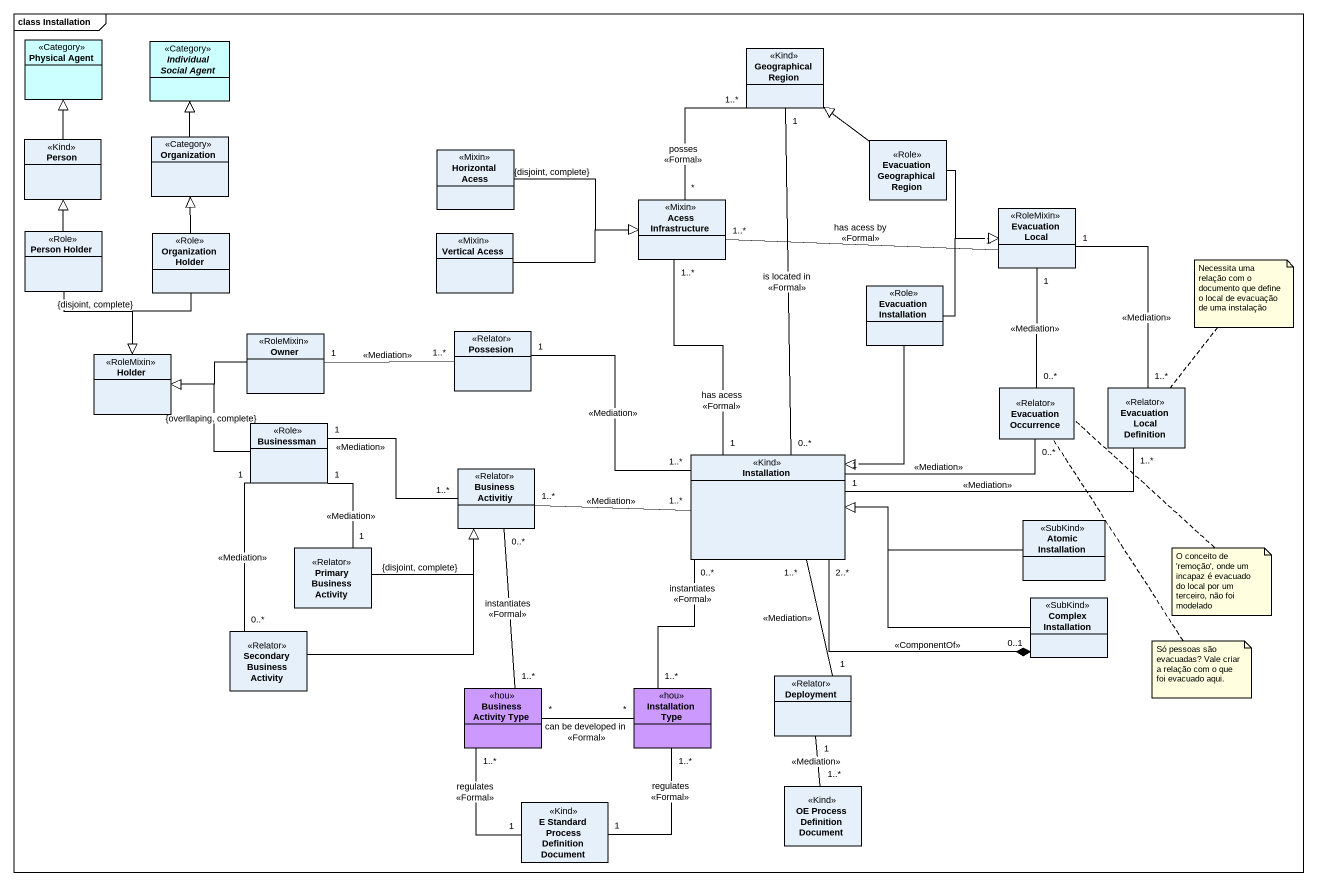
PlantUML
@startuml
mainframe class Installation
hide circle
hide empty members
class "Physical Agent" as Physical_Agent <<Category>> #CCFFFF
abstract class "Individual Social Agent" as Individual_Social_Agent <<Category>> #CCFFFF
class "Geographical Region" as Geographical_Region <<Kind>>
class "Person" as Person_ <<Kind>>
class Organization <<Category>>
class "Horizontal Acess" as Horizontal_Acess <<Mixin>>
class "Evacuation Geographical Region" as Evacuation_Geographical <<Role>>
class "Acess Infrastructure" as Acess_Infrastructure <<Mixin>>
class "Evacuation Local" as Evacuation_Local <<RoleMixin>>
class "Person Holder" as Person_Holder <<Role>>
class "Organization Holder" as Organization_Holder <<Role>>
class "Vertical Acess" as Vertical_Acess <<Mixin>>
class "Evacuation Installation" as Evacuation_Installation <<Role>>
class Holder <<RoleMixin>>
class Owner <<RoleMixin>>
class Possesion <<Relator>>
class "Evacuation Occurrence" as Evacuation_Occurrence <<Relator>>
class "Evacuation Local Definition" as Evacuation_Local_Definition <<Relator>>
class Businessman <<Role>>
class "Business Activitiy" as Business_Activitiy <<Relator>>
class Installation <<Kind>>
class "Atomic Installation" as Atomic_Installation <<SubKind>>
class "Primary Business Activity" as Primary_Business_Activity <<Relator>>
class "Complex Installation" as Complex_Installation <<SubKind>>
class "Secondary Business Activity" as Secondary_Business_Activity <<Relator>>
class "Business Activity Type" as Business_Activity_Type <<hou>> #CC99FF
class "Installation Type" as Installation_Type <<hou>> #CC99FF
class Deployment <<Relator>>
class "OE Process Definition Document" as OE_Process_Definition <<Kind>>
class "E Standard Process Definition Document" as E_Standard_Process <<Kind>>
Geographical_Region "1..*" -- "*" Acess_Infrastructure : posses\n<<Formal>>
Person_ -up-|> Physical_Agent
Organization -up-|> Individual_Social_Agent
Horizontal_Acess -right-|> Acess_Infrastructure : {disjoint, complete}
Evacuation_Geographical -up-|> Geographical_Region
Evacuation_Geographical -right-|> Evacuation_Local
Evacuation_Local "1" -left- "1..*" Acess_Infrastructure : has acess by\n<<Formal>>
Person_Holder -up-|> Person_
Person_Holder --|> Holder : {disjoint, complete}
Organization_Holder -up-|> Organization
Organization_Holder --|> Holder
Vertical_Acess -right-|> Acess_Infrastructure
Evacuation_Installation -right-|> Evacuation_Local
Evacuation_Installation --|> Installation
Owner -left-|> Holder
Owner "1" -right- "1..*" Possesion : <<Mediation>>
Possesion "1" -right- "1..*" Installation : <<Mediation>>
Evacuation_Occurrence "0..*" -up- "1" Evacuation_Local : <<Mediation>>
Evacuation_Local_Definition "1..*" -up- "1" Evacuation_Local : <<Mediation>>
Evacuation_Local_Definition "1..*" -left- "1" Installation : <<Mediation>>
Businessman -left-|> Holder : {overllaping, complete}
Businessman "1" -- "1" Primary_Business_Activity : <<Mediation>>
Businessman "1" -- "0..*" Secondary_Business_Activity : <<Mediation>>
Business_Activitiy "1..*" -left- "1" Businessman : <<Mediation>>
Business_Activitiy "1..*" -right- "1..*" Installation : <<Mediation>>
Business_Activitiy "0..*" -- "1..*" Business_Activity_Type : instantiates\n<<Formal>>
Installation "0..*" -up- "1" Geographical_Region : is located in\n<<Formal>>
Installation "1" -up- "1..*" Acess_Infrastructure : has acess\n<<Formal>>
Installation "1" -right- "0..*" Evacuation_Occurrence : <<Mediation>>
Installation "0..*" -- "1..*" Installation_Type : instantiates\n<<Formal>>
Installation "1..*" -- "1" Deployment : <<Mediation>>
Atomic_Installation -left-|> Installation
Primary_Business_Activity -right-|> Business_Activitiy : {disjoint, complete}
Complex_Installation -left-|> Installation
Complex_Installation "0..1" *-left- "2..*" Installation : <<ComponentOf>>
Secondary_Business_Activity -up-|> Business_Activitiy
Business_Activity_Type "*" -right- "*" Installation_Type : can be developed in\n<<Formal>>
OE_Process_Definition "1..*" -up- "1" Deployment : <<Mediation>>
E_Standard_Process "1" -up- "1..*" Business_Activity_Type : regulates\n<<Formal>>
E_Standard_Process "1" -up- "1..*" Installation_Type : regulates\n<<Formal>>
note top of Evacuation_Local_Definition : Necessita uma relação com o documento que define o local de evacuação de uma instalação
note bottom of Evacuation_Occurrence : O conceito de 'remoção', onde um incapaz é evacuado do local por um terceiro, não foi modelado
note bottom of Evacuation_Occurrence : Só pessoas são evacuadas? Vale criar a relação com o que foi evacuado aqui.
@enduml
